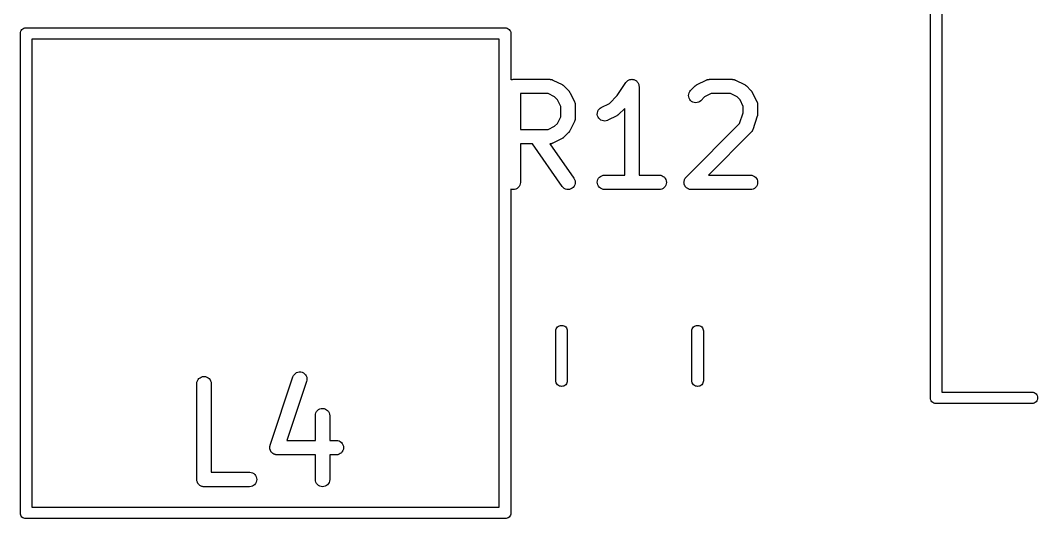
# Model space of a CAD drawing. Extents: x 85.9 to 159.2, y -122.9 to -78.6.
# Drawn here: x 101.44 to 112.06, y -116.16 to -110.96 of the extents above; entities that cross this region are included whole.
import ezdxf

# ---------------------------------------------------------------- set-up
doc = ezdxf.new("R2010")
doc.units = 0
doc.header["$MEASUREMENT"] = 0
doc.layers.add('BLACK', color=7, linetype='CONTINUOUS')

msp = doc.modelspace()

# ---------------------------------------------------------------- linework, layer by layer
at = {"layer": 'BLACK', "linetype": 'CONTINUOUS'}
for p, q in [((110.94, -114.897), (110.94, -106.903)), ((111.06, -106.96), (111.06, -114.84)), ((101.441, -111.088), (101.444, -111.077)), ((101.444, -111.077), (101.45, -111.067)), ((101.45, -111.067), (101.457, -111.057)), ((101.457, -111.057), (101.467, -111.05)), ((101.467, -111.05), (101.477, -111.044)), ((101.477, -111.044), (101.488, -111.041)), ((101.488, -111.041), (101.497, -111.04)), ((101.497, -111.04), (101.497, -111.04)), ((101.497, -111.04), (101.5, -111.04)), ((101.5, -111.04), (101.503, -111.04)), ((101.503, -111.04), (106.497, -111.04)), ((106.497, -111.04), (106.5, -111.04)), ((106.5, -111.04), (106.503, -111.04)), ((106.503, -111.04), (106.503, -111.04)), ((106.503, -111.04), (106.512, -111.041)), ((106.512, -111.041), (106.523, -111.044)), ((106.523, -111.044), (106.533, -111.05)), ((106.533, -111.05), (106.543, -111.057)), ((106.543, -111.057), (106.55, -111.067)), ((106.55, -111.067), (106.556, -111.077)), ((106.556, -111.077), (106.559, -111.088)), ((101.44, -111.1), (101.441, -111.088)), ((101.44, -111.103), (101.44, -111.1)), ((101.44, -116.097), (101.44, -111.103)), ((101.56, -111.16), (101.56, -116.04)), ((106.44, -111.16), (101.56, -111.16)), ((106.44, -116.04), (106.44, -111.16)), ((106.559, -111.088), (106.56, -111.1)), ((106.56, -111.1), (106.56, -111.103)), ((106.56, -111.103), (106.56, -111.582)), ((106.56, -111.582), (106.564, -111.581)), ((106.564, -111.581), (106.571, -111.579)), ((106.571, -111.579), (106.571, -111.579)), ((106.571, -111.579), (106.572, -111.579)), ((106.572, -111.579), (106.579, -111.578)), ((106.579, -111.578), (106.586, -111.577)), ((106.586, -111.577), (106.967, -111.577)), ((106.967, -111.577), (106.968, -111.577)), ((106.968, -111.577), (106.97, -111.578)), ((106.97, -111.578), (106.972, -111.578)), ((106.972, -111.578), (106.977, -111.578)), ((106.977, -111.578), (106.982, -111.579)), ((106.982, -111.579), (106.984, -111.58)), ((106.984, -111.58), (106.987, -111.58)), ((106.987, -111.58), (106.991, -111.582)), ((106.991, -111.582), (106.996, -111.583)), ((106.996, -111.583), (106.998, -111.585)), ((106.998, -111.585), (107, -111.585)), ((107, -111.585), (107.095, -111.633)), ((107.67, -111.747), (107.761, -111.611)), ((107.761, -111.611), (107.762, -111.61)), ((107.762, -111.61), (107.767, -111.604)), ((107.762, -111.61), (107.762, -111.61)), ((107.762, -111.61), (107.762, -111.61)), ((107.762, -111.61), (107.762, -111.61)), ((107.767, -111.604), (107.771, -111.599)), ((107.771, -111.599), (107.777, -111.594)), ((107.771, -111.599), (107.771, -111.599)), ((107.771, -111.599), (107.771, -111.599)), ((107.777, -111.594), (107.783, -111.59)), ((107.783, -111.59), (107.79, -111.586)), ((107.783, -111.59), (107.783, -111.59)), ((107.783, -111.59), (107.783, -111.59)), ((107.79, -111.586), (107.796, -111.583)), ((107.796, -111.583), (107.803, -111.581)), ((107.796, -111.583), (107.796, -111.583)), ((107.796, -111.583), (107.796, -111.583)), ((107.803, -111.581), (107.81, -111.579)), ((107.81, -111.579), (107.817, -111.578)), ((107.81, -111.579), (107.81, -111.579)), ((107.81, -111.579), (107.81, -111.579)), ((107.817, -111.578), (107.824, -111.577)), ((107.824, -111.577), (107.824, -111.577)), ((107.824, -111.577), (107.832, -111.578)), ((107.824, -111.577), (107.824, -111.577)), ((107.832, -111.578), (107.839, -111.579)), ((107.839, -111.579), (107.839, -111.579)), ((107.839, -111.579), (107.839, -111.579)), ((107.839, -111.579), (107.846, -111.581)), ((107.846, -111.581), (107.853, -111.583)), ((107.853, -111.583), (107.853, -111.583)), ((107.853, -111.583), (107.853, -111.583)), ((107.853, -111.583), (107.86, -111.587)), ((107.86, -111.587), (107.866, -111.59)), ((107.866, -111.59), (107.866, -111.59)), ((107.866, -111.59), (107.866, -111.59)), ((107.866, -111.59), (107.871, -111.595)), ((107.871, -111.595), (107.877, -111.6)), ((107.877, -111.6), (107.877, -111.6)), ((107.877, -111.6), (107.877, -111.6)), ((107.877, -111.6), (107.882, -111.606)), ((107.882, -111.606), (107.886, -111.611)), ((107.886, -111.611), (107.886, -111.611)), ((107.886, -111.611), (107.886, -111.611)), ((107.886, -111.611), (107.89, -111.618)), ((108.505, -111.633), (108.6, -111.585)), ((108.6, -111.585), (108.601, -111.585)), ((108.601, -111.585), (108.603, -111.584)), ((108.603, -111.584), (108.605, -111.583)), ((108.605, -111.583), (108.61, -111.582)), ((108.61, -111.582), (108.614, -111.58)), ((108.614, -111.58), (108.617, -111.579)), ((108.617, -111.579), (108.619, -111.579)), ((108.619, -111.579), (108.624, -111.578)), ((108.624, -111.578), (108.629, -111.578)), ((108.629, -111.578), (108.631, -111.578)), ((108.631, -111.578), (108.633, -111.577)), ((108.633, -111.577), (108.871, -111.577)), ((108.871, -111.577), (108.872, -111.577)), ((108.872, -111.577), (108.875, -111.578)), ((108.875, -111.578), (108.877, -111.578)), ((108.877, -111.578), (108.882, -111.578)), ((108.882, -111.578), (108.887, -111.579)), ((108.887, -111.579), (108.889, -111.58)), ((108.889, -111.58), (108.891, -111.58)), ((108.891, -111.58), (108.896, -111.582)), ((108.896, -111.582), (108.901, -111.583)), ((108.901, -111.583), (108.903, -111.585)), ((108.903, -111.585), (108.905, -111.585)), ((108.905, -111.585), (109, -111.633)), ((107.095, -111.633), (107.096, -111.633)), ((107.096, -111.633), (107.1, -111.636)), ((107.1, -111.636), (107.104, -111.638)), ((107.104, -111.638), (107.106, -111.64)), ((107.106, -111.64), (107.109, -111.641)), ((107.109, -111.641), (107.112, -111.644)), ((107.112, -111.644), (107.115, -111.647)), ((107.115, -111.647), (107.163, -111.695)), ((107.163, -111.695), (107.163, -111.695)), ((107.163, -111.695), (107.166, -111.699)), ((107.166, -111.699), (107.169, -111.702)), ((107.169, -111.702), (107.17, -111.704)), ((107.17, -111.704), (107.172, -111.707)), ((107.172, -111.707), (107.174, -111.711)), ((107.174, -111.711), (107.177, -111.714)), ((107.177, -111.714), (107.224, -111.809)), ((107.89, -111.618), (107.893, -111.624)), ((107.893, -111.624), (107.893, -111.624)), ((107.893, -111.624), (107.893, -111.624)), ((107.893, -111.624), (107.895, -111.631)), ((107.895, -111.631), (107.897, -111.638)), ((107.897, -111.638), (107.897, -111.638)), ((107.897, -111.638), (107.897, -111.638)), ((107.897, -111.638), (107.898, -111.645)), ((107.898, -111.645), (107.899, -111.652)), ((107.899, -111.652), (107.899, -112.577)), ((108.417, -111.733), (108.421, -111.719)), ((108.421, -111.719), (108.428, -111.706)), ((108.428, -111.706), (108.437, -111.695)), ((108.437, -111.695), (108.485, -111.647)), ((108.485, -111.647), (108.486, -111.646)), ((108.486, -111.646), (108.489, -111.644)), ((108.489, -111.644), (108.492, -111.641)), ((108.492, -111.641), (108.495, -111.639)), ((108.495, -111.639), (108.497, -111.637)), ((108.497, -111.637), (108.501, -111.635)), ((108.501, -111.635), (108.505, -111.633)), ((109, -111.633), (109.001, -111.633)), ((109.001, -111.633), (109.005, -111.636)), ((109.005, -111.636), (109.008, -111.638)), ((109.008, -111.638), (109.011, -111.64)), ((109.011, -111.64), (109.013, -111.641)), ((109.013, -111.641), (109.016, -111.644)), ((109.016, -111.644), (109.02, -111.647)), ((109.02, -111.647), (109.067, -111.695)), ((109.067, -111.695), (109.068, -111.695)), ((109.068, -111.695), (109.071, -111.699)), ((109.071, -111.699), (109.074, -111.702)), ((109.074, -111.702), (109.075, -111.704)), ((109.075, -111.704), (109.077, -111.707)), ((109.077, -111.707), (109.079, -111.711)), ((109.079, -111.711), (109.081, -111.714)), ((109.081, -111.714), (109.129, -111.809)), ((106.661, -111.727), (106.661, -112.101)), ((106.949, -111.727), (106.661, -111.727)), ((107.017, -111.762), (106.949, -111.727)), ((107.048, -111.792), (107.017, -111.762)), ((107.082, -111.861), (107.048, -111.792)), ((107.224, -111.809), (107.225, -111.81)), ((107.225, -111.81), (107.225, -111.812)), ((107.225, -111.812), (107.226, -111.814)), ((107.226, -111.814), (107.228, -111.819)), ((107.228, -111.819), (107.23, -111.824)), ((107.23, -111.824), (107.23, -111.826)), ((107.23, -111.826), (107.231, -111.828)), ((107.231, -111.828), (107.231, -111.833)), ((107.589, -111.829), (107.67, -111.747)), ((108.415, -111.747), (108.417, -111.733)), ((108.417, -111.762), (108.415, -111.747)), ((108.421, -111.776), (108.417, -111.762)), ((108.428, -111.789), (108.421, -111.776)), ((108.437, -111.8), (108.428, -111.789)), ((108.448, -111.81), (108.437, -111.8)), ((108.461, -111.817), (108.448, -111.81)), ((108.475, -111.821), (108.461, -111.817)), ((108.49, -111.823), (108.475, -111.821)), ((108.504, -111.821), (108.49, -111.823)), ((108.518, -111.817), (108.504, -111.821)), ((108.531, -111.811), (108.518, -111.817)), ((108.543, -111.801), (108.531, -111.811)), ((108.544, -111.801), (108.543, -111.801)), ((108.583, -111.762), (108.544, -111.801)), ((108.651, -111.727), (108.583, -111.762)), ((108.854, -111.727), (108.651, -111.727)), ((108.922, -111.762), (108.854, -111.727)), ((108.953, -111.792), (108.922, -111.762)), ((108.987, -111.861), (108.953, -111.792)), ((109.129, -111.809), (109.129, -111.81)), ((109.129, -111.81), (109.13, -111.812)), ((109.13, -111.812), (109.131, -111.814)), ((109.131, -111.814), (109.133, -111.819)), ((109.133, -111.819), (109.134, -111.824)), ((109.134, -111.824), (109.135, -111.826)), ((109.135, -111.826), (109.135, -111.828)), ((109.135, -111.828), (109.136, -111.833)), ((107.082, -111.968), (107.082, -111.861)), ((107.231, -111.833), (107.232, -111.838)), ((107.232, -111.838), (107.232, -111.841)), ((107.232, -111.841), (107.232, -111.843)), ((107.232, -111.843), (107.232, -111.986)), ((107.463, -111.943), (107.464, -111.928)), ((107.464, -111.928), (107.467, -111.914)), ((107.467, -111.914), (107.473, -111.901)), ((107.473, -111.901), (107.482, -111.889)), ((107.482, -111.889), (107.492, -111.879)), ((107.492, -111.879), (107.505, -111.871)), ((107.505, -111.871), (107.589, -111.829)), ((107.749, -111.881), (107.686, -111.944)), ((107.749, -112.577), (107.749, -111.881)), ((108.949, -112.04), (108.987, -111.926)), ((108.987, -111.926), (108.987, -111.861)), ((109.136, -111.833), (109.137, -111.838)), ((109.137, -111.838), (109.137, -111.841)), ((109.137, -111.841), (109.137, -111.843)), ((109.137, -111.843), (109.137, -111.938)), ((107.017, -112.067), (107.048, -112.037)), ((107.048, -112.037), (107.082, -111.968)), ((107.224, -112.019), (107.177, -112.114)), ((107.225, -112.017), (107.224, -112.019)), ((107.226, -112.015), (107.225, -112.017)), ((107.228, -112.01), (107.226, -112.015)), ((107.229, -112.006), (107.228, -112.01)), ((107.23, -112.003), (107.229, -112.006)), ((107.231, -112.001), (107.23, -112.003)), ((107.232, -111.991), (107.231, -111.996)), ((107.231, -111.996), (107.231, -112.001)), ((107.232, -111.986), (107.232, -111.987)), ((107.232, -111.987), (107.232, -111.989)), ((107.232, -111.989), (107.232, -111.991)), ((107.466, -111.957), (107.463, -111.943)), ((107.471, -111.971), (107.466, -111.957)), ((107.478, -111.984), (107.471, -111.971)), ((107.488, -111.994), (107.478, -111.984)), ((107.5, -112.003), (107.488, -111.994)), ((107.514, -112.009), (107.5, -112.003)), ((107.528, -112.012), (107.514, -112.009)), ((107.542, -112.013), (107.528, -112.012)), ((107.557, -112.011), (107.542, -112.013)), ((107.571, -112.006), (107.557, -112.011)), ((107.572, -112.005), (107.571, -112.006)), ((107.667, -111.958), (107.572, -112.005)), ((107.67, -111.955), (107.667, -111.958)), ((107.674, -111.953), (107.67, -111.955)), ((107.677, -111.951), (107.674, -111.953)), ((107.679, -111.95), (107.677, -111.951)), ((107.682, -111.947), (107.679, -111.95)), ((107.686, -111.944), (107.682, -111.947)), ((107.686, -111.944), (107.686, -111.944)), ((108.39, -112.599), (108.949, -112.04)), ((109.133, -111.962), (109.085, -112.105)), ((109.134, -111.958), (109.133, -111.962)), ((109.135, -111.954), (109.134, -111.958)), ((109.136, -111.951), (109.135, -111.954)), ((109.137, -111.939), (109.136, -111.943)), ((109.136, -111.943), (109.136, -111.948)), ((109.136, -111.948), (109.136, -111.951)), ((109.137, -111.938), (109.137, -111.939)), ((106.661, -112.101), (106.949, -112.101)), ((106.949, -112.101), (107.017, -112.067)), ((107.163, -112.134), (107.115, -112.182)), ((107.165, -112.131), (107.163, -112.134)), ((107.168, -112.128), (107.165, -112.131)), ((107.17, -112.125), (107.168, -112.128)), ((107.172, -112.123), (107.17, -112.125)), ((107.174, -112.119), (107.172, -112.123)), ((107.176, -112.115), (107.174, -112.119)), ((107.177, -112.114), (107.176, -112.115)), ((109.067, -112.134), (108.624, -112.577)), ((109.069, -112.132), (109.067, -112.134)), ((109.07, -112.131), (109.069, -112.132)), ((109.073, -112.127), (109.07, -112.131)), ((109.077, -112.123), (109.073, -112.127)), ((109.078, -112.121), (109.077, -112.123)), ((109.079, -112.119), (109.078, -112.121)), ((109.081, -112.114), (109.079, -112.119)), ((109.084, -112.11), (109.081, -112.114)), ((109.085, -112.106), (109.084, -112.108)), ((109.084, -112.108), (109.084, -112.11)), ((109.085, -112.105), (109.085, -112.106)), ((106.785, -112.251), (106.661, -112.251)), ((106.661, -112.251), (106.661, -112.652)), ((107.096, -112.695), (106.785, -112.251)), ((106.969, -112.251), (106.968, -112.251)), ((106.968, -112.251), (107.219, -112.609)), ((106.971, -112.251), (106.969, -112.251)), ((106.976, -112.25), (106.971, -112.251)), ((106.981, -112.25), (106.976, -112.25)), ((106.983, -112.249), (106.981, -112.25)), ((106.986, -112.249), (106.983, -112.249)), ((106.99, -112.247), (106.986, -112.249)), ((106.995, -112.246), (106.99, -112.247)), ((106.997, -112.244), (106.995, -112.246)), ((106.999, -112.244), (106.997, -112.244)), ((107, -112.243), (106.999, -112.244)), ((107.095, -112.196), (107, -112.243)), ((107.099, -112.193), (107.095, -112.196)), ((107.103, -112.191), (107.099, -112.193)), ((107.105, -112.19), (107.103, -112.191)), ((107.108, -112.188), (107.105, -112.19)), ((107.111, -112.185), (107.108, -112.188)), ((107.114, -112.182), (107.111, -112.185)), ((107.115, -112.182), (107.114, -112.182)), ((106.659, -112.668), (106.655, -112.682)), ((106.661, -112.653), (106.659, -112.668)), ((106.661, -112.652), (106.661, -112.653)), ((107.219, -112.609), (107.219, -112.61)), ((107.219, -112.61), (107.226, -112.623)), ((107.226, -112.623), (107.231, -112.637)), ((107.231, -112.666), (107.227, -112.68)), ((107.231, -112.637), (107.232, -112.652)), ((107.232, -112.652), (107.231, -112.666)), ((107.463, -112.652), (107.465, -112.637)), ((107.464, -112.666), (107.463, -112.652)), ((107.469, -112.68), (107.464, -112.666)), ((107.465, -112.637), (107.469, -112.623)), ((107.469, -112.623), (107.476, -112.61)), ((107.476, -112.61), (107.485, -112.599)), ((107.485, -112.599), (107.497, -112.59)), ((107.497, -112.59), (107.51, -112.583)), ((107.51, -112.583), (107.524, -112.579)), ((107.524, -112.579), (107.538, -112.577)), ((107.538, -112.577), (107.749, -112.577)), ((107.899, -112.577), (108.11, -112.577)), ((108.11, -112.577), (108.111, -112.577)), ((108.111, -112.577), (108.125, -112.579)), ((108.125, -112.579), (108.139, -112.583)), ((108.139, -112.583), (108.152, -112.59)), ((108.152, -112.59), (108.163, -112.6)), ((108.163, -112.6), (108.172, -112.611)), ((108.172, -112.611), (108.179, -112.624)), ((108.179, -112.624), (108.183, -112.638)), ((108.183, -112.667), (108.179, -112.681)), ((108.183, -112.638), (108.185, -112.653)), ((108.185, -112.653), (108.183, -112.667)), ((108.368, -112.652), (108.369, -112.645)), ((108.369, -112.659), (108.368, -112.652)), ((108.368, -112.652), (108.368, -112.652)), ((108.368, -112.652), (108.368, -112.652)), ((108.369, -112.637), (108.372, -112.63)), ((108.369, -112.638), (108.369, -112.637)), ((108.369, -112.637), (108.369, -112.637)), ((108.369, -112.645), (108.369, -112.638)), ((108.369, -112.666), (108.369, -112.659)), ((108.369, -112.667), (108.369, -112.666)), ((108.371, -112.674), (108.369, -112.667)), ((108.369, -112.667), (108.369, -112.667)), ((108.373, -112.68), (108.371, -112.674)), ((108.372, -112.63), (108.374, -112.624)), ((108.374, -112.623), (108.377, -112.617)), ((108.374, -112.624), (108.374, -112.623)), ((108.374, -112.623), (108.374, -112.623)), ((108.377, -112.617), (108.381, -112.611)), ((108.381, -112.61), (108.385, -112.605)), ((108.381, -112.611), (108.381, -112.61)), ((108.381, -112.611), (108.381, -112.611)), ((108.385, -112.605), (108.39, -112.599)), ((108.624, -112.577), (109.062, -112.577)), ((109.062, -112.577), (109.063, -112.577)), ((109.063, -112.577), (109.077, -112.579)), ((109.077, -112.579), (109.091, -112.583)), ((109.091, -112.583), (109.104, -112.59)), ((109.104, -112.59), (109.115, -112.6)), ((109.115, -112.6), (109.125, -112.611)), ((109.125, -112.611), (109.131, -112.624)), ((109.131, -112.624), (109.136, -112.638)), ((109.135, -112.667), (109.131, -112.681)), ((109.137, -112.653), (109.135, -112.667)), ((109.136, -112.638), (109.137, -112.653)), ((106.571, -112.726), (106.56, -112.723)), ((106.56, -112.723), (106.56, -116.097)), ((106.585, -112.727), (106.571, -112.726)), ((106.6, -112.726), (106.585, -112.727)), ((106.614, -112.722), (106.6, -112.726)), ((106.627, -112.715), (106.614, -112.722)), ((106.638, -112.706), (106.627, -112.715)), ((106.648, -112.695), (106.638, -112.706)), ((106.655, -112.682), (106.648, -112.695)), ((107.105, -112.707), (107.096, -112.695)), ((107.117, -112.716), (107.105, -112.707)), ((107.13, -112.722), (107.117, -112.716)), ((107.144, -112.726), (107.13, -112.722)), ((107.158, -112.727), (107.144, -112.726)), ((107.173, -112.726), (107.158, -112.727)), ((107.187, -112.721), (107.173, -112.726)), ((107.2, -112.714), (107.187, -112.721)), ((107.211, -112.705), (107.2, -112.714)), ((107.22, -112.693), (107.211, -112.705)), ((107.227, -112.68), (107.22, -112.693)), ((107.475, -112.693), (107.469, -112.68)), ((107.485, -112.705), (107.475, -112.693)), ((107.496, -112.714), (107.485, -112.705)), ((107.509, -112.721), (107.496, -112.714)), ((107.523, -112.726), (107.509, -112.721)), ((107.537, -112.727), (107.523, -112.726)), ((107.538, -112.727), (107.537, -112.727)), ((108.11, -112.727), (107.538, -112.727)), ((108.124, -112.726), (108.11, -112.727)), ((108.138, -112.722), (108.124, -112.726)), ((108.151, -112.715), (108.138, -112.722)), ((108.162, -112.706), (108.151, -112.715)), ((108.172, -112.694), (108.162, -112.706)), ((108.179, -112.681), (108.172, -112.694)), ((108.373, -112.681), (108.373, -112.68)), ((108.377, -112.687), (108.373, -112.681)), ((108.373, -112.681), (108.373, -112.681)), ((108.38, -112.693), (108.377, -112.687)), ((108.38, -112.694), (108.38, -112.693)), ((108.385, -112.699), (108.38, -112.694)), ((108.38, -112.694), (108.38, -112.694)), ((108.389, -112.705), (108.385, -112.699)), ((108.395, -112.71), (108.389, -112.705)), ((108.389, -112.705), (108.389, -112.705)), ((108.389, -112.705), (108.389, -112.705)), ((108.4, -112.714), (108.395, -112.71)), ((108.401, -112.714), (108.4, -112.714)), ((108.407, -112.718), (108.401, -112.714)), ((108.401, -112.714), (108.401, -112.714)), ((108.413, -112.721), (108.407, -112.718)), ((108.414, -112.721), (108.413, -112.721)), ((108.413, -112.721), (108.413, -112.721)), ((108.42, -112.724), (108.414, -112.721)), ((108.427, -112.726), (108.42, -112.724)), ((108.428, -112.726), (108.427, -112.726)), ((108.427, -112.726), (108.427, -112.726)), ((108.435, -112.727), (108.428, -112.726)), ((108.442, -112.727), (108.435, -112.727)), ((108.443, -112.727), (108.442, -112.727)), ((108.442, -112.727), (108.442, -112.727)), ((108.442, -112.727), (108.442, -112.727)), ((108.442, -112.727), (108.442, -112.727)), ((109.062, -112.727), (108.443, -112.727)), ((109.076, -112.726), (109.062, -112.727)), ((109.09, -112.722), (109.076, -112.726)), ((109.103, -112.715), (109.09, -112.722)), ((109.115, -112.706), (109.103, -112.715)), ((109.124, -112.694), (109.115, -112.706)), ((109.131, -112.681), (109.124, -112.694)), ((107.04, -114.17), (107.047, -114.161)), ((107.047, -114.161), (107.057, -114.154)), ((107.057, -114.154), (107.067, -114.148)), ((107.067, -114.148), (107.078, -114.145)), ((107.078, -114.145), (107.09, -114.144)), ((107.09, -114.144), (107.102, -114.145)), ((107.102, -114.145), (107.113, -114.148)), ((107.113, -114.148), (107.123, -114.154)), ((107.123, -114.154), (107.133, -114.161)), ((107.133, -114.161), (107.14, -114.17)), ((108.46, -114.17), (108.467, -114.161)), ((108.467, -114.161), (108.477, -114.154)), ((108.477, -114.154), (108.487, -114.148)), ((108.487, -114.148), (108.498, -114.145)), ((108.498, -114.145), (108.51, -114.144)), ((108.51, -114.144), (108.522, -114.145)), ((108.522, -114.145), (108.533, -114.148)), ((108.533, -114.148), (108.543, -114.154)), ((108.543, -114.154), (108.553, -114.161)), ((108.553, -114.161), (108.56, -114.17)), ((107.03, -114.201), (107.031, -114.192)), ((107.03, -114.724), (107.03, -114.201)), ((107.031, -114.192), (107.034, -114.181)), ((107.034, -114.181), (107.04, -114.17)), ((107.14, -114.17), (107.146, -114.181)), ((107.146, -114.181), (107.149, -114.192)), ((107.149, -114.192), (107.15, -114.201)), ((107.15, -114.201), (107.15, -114.724)), ((108.45, -114.201), (108.451, -114.192)), ((108.45, -114.724), (108.45, -114.201)), ((108.451, -114.192), (108.454, -114.181)), ((108.454, -114.181), (108.46, -114.17)), ((108.56, -114.17), (108.566, -114.181)), ((108.566, -114.181), (108.569, -114.192)), ((108.569, -114.192), (108.57, -114.201)), ((108.57, -114.201), (108.57, -114.724)), ((103.305, -114.699), (103.316, -114.69)), ((103.316, -114.69), (103.329, -114.683)), ((103.329, -114.683), (103.343, -114.679)), ((103.343, -114.679), (103.358, -114.677)), ((103.358, -114.677), (103.372, -114.679)), ((103.372, -114.679), (103.386, -114.683)), ((103.386, -114.683), (103.399, -114.69)), ((103.399, -114.69), (103.41, -114.7)), ((104.048, -115.395), (104.286, -114.681)), ((104.286, -114.68), (104.292, -114.667)), ((104.286, -114.681), (104.286, -114.68)), ((104.292, -114.667), (104.301, -114.655)), ((104.301, -114.655), (104.312, -114.645)), ((104.312, -114.645), (104.324, -114.637)), ((104.324, -114.637), (104.338, -114.632)), ((104.338, -114.632), (104.352, -114.63)), ((104.352, -114.63), (104.367, -114.63)), ((104.367, -114.63), (104.381, -114.634)), ((104.381, -114.634), (104.395, -114.64)), ((104.395, -114.64), (104.407, -114.648)), ((104.407, -114.648), (104.417, -114.659)), ((104.417, -114.659), (104.424, -114.671)), ((104.424, -114.671), (104.43, -114.685)), ((104.43, -114.685), (104.432, -114.7)), ((103.282, -114.751), (103.284, -114.737)), ((103.282, -114.752), (103.282, -114.751)), ((103.282, -115.752), (103.282, -114.752)), ((103.284, -114.737), (103.288, -114.723)), ((103.288, -114.723), (103.295, -114.71)), ((103.295, -114.71), (103.305, -114.699)), ((103.41, -114.7), (103.42, -114.711)), ((103.42, -114.711), (103.426, -114.724)), ((103.426, -114.724), (103.431, -114.738)), ((103.431, -114.738), (103.432, -114.752)), ((103.432, -114.752), (103.432, -115.677)), ((104.428, -114.728), (104.223, -115.344)), ((104.432, -114.714), (104.428, -114.728)), ((104.432, -114.7), (104.432, -114.714)), ((107.031, -114.733), (107.03, -114.724)), ((107.034, -114.744), (107.031, -114.733)), ((107.04, -114.755), (107.034, -114.744)), ((107.047, -114.764), (107.04, -114.755)), ((107.057, -114.771), (107.047, -114.764)), ((107.067, -114.777), (107.057, -114.771)), ((107.078, -114.78), (107.067, -114.777)), ((107.09, -114.781), (107.078, -114.78)), ((107.102, -114.78), (107.09, -114.781)), ((107.113, -114.777), (107.102, -114.78)), ((107.123, -114.771), (107.113, -114.777)), ((107.133, -114.764), (107.123, -114.771)), ((107.14, -114.755), (107.133, -114.764)), ((107.146, -114.744), (107.14, -114.755)), ((107.149, -114.733), (107.146, -114.744)), ((107.15, -114.724), (107.149, -114.733)), ((108.451, -114.733), (108.45, -114.724)), ((108.454, -114.744), (108.451, -114.733)), ((108.46, -114.755), (108.454, -114.744)), ((108.467, -114.764), (108.46, -114.755)), ((108.477, -114.771), (108.467, -114.764)), ((108.487, -114.777), (108.477, -114.771)), ((108.498, -114.78), (108.487, -114.777)), ((108.51, -114.781), (108.498, -114.78)), ((108.522, -114.78), (108.51, -114.781)), ((108.533, -114.777), (108.522, -114.78)), ((108.543, -114.771), (108.533, -114.777)), ((108.553, -114.764), (108.543, -114.771)), ((108.56, -114.755), (108.553, -114.764)), ((108.566, -114.744), (108.56, -114.755)), ((108.569, -114.733), (108.566, -114.744)), ((108.57, -114.724), (108.569, -114.733)), ((110.94, -114.9), (110.94, -114.897)), ((110.941, -114.912), (110.94, -114.9)), ((111.06, -114.84), (112.003, -114.84)), ((112.003, -114.84), (112.012, -114.841)), ((112.012, -114.841), (112.023, -114.844)), ((112.023, -114.844), (112.033, -114.85)), ((112.033, -114.85), (112.043, -114.857)), ((112.043, -114.857), (112.05, -114.867)), ((112.05, -114.867), (112.056, -114.877)), ((112.056, -114.877), (112.059, -114.888)), ((112.059, -114.888), (112.06, -114.9)), ((112.06, -114.9), (112.059, -114.912)), ((104.567, -115.016), (104.581, -115.012)), ((104.581, -115.012), (104.596, -115.011)), ((104.596, -115.011), (104.61, -115.012)), ((104.61, -115.012), (104.624, -115.017)), ((110.944, -114.923), (110.941, -114.912)), ((110.95, -114.933), (110.944, -114.923)), ((110.957, -114.943), (110.95, -114.933)), ((110.967, -114.95), (110.957, -114.943)), ((110.977, -114.956), (110.967, -114.95)), ((110.988, -114.959), (110.977, -114.956)), ((110.997, -114.96), (110.988, -114.959)), ((111, -114.96), (110.997, -114.96)), ((110.997, -114.96), (110.997, -114.96)), ((111.003, -114.96), (111, -114.96)), ((112.003, -114.96), (111.003, -114.96)), ((112.012, -114.959), (112.003, -114.96)), ((112.023, -114.956), (112.012, -114.959)), ((112.033, -114.95), (112.023, -114.956)), ((112.043, -114.943), (112.033, -114.95)), ((112.05, -114.933), (112.043, -114.943)), ((112.056, -114.923), (112.05, -114.933)), ((112.059, -114.912), (112.056, -114.923)), ((104.52, -115.085), (104.522, -115.07)), ((104.52, -115.086), (104.52, -115.085)), ((104.52, -115.344), (104.52, -115.086)), ((104.522, -115.07), (104.526, -115.056)), ((104.526, -115.056), (104.533, -115.043)), ((104.533, -115.043), (104.543, -115.032)), ((104.543, -115.032), (104.554, -115.023)), ((104.554, -115.023), (104.567, -115.016)), ((104.624, -115.017), (104.637, -115.024)), ((104.637, -115.024), (104.648, -115.033)), ((104.648, -115.033), (104.658, -115.044)), ((104.658, -115.044), (104.665, -115.057)), ((104.665, -115.057), (104.669, -115.071)), ((104.669, -115.071), (104.67, -115.086)), ((104.67, -115.086), (104.67, -115.344)), ((104.044, -115.419), (104.045, -115.414)), ((104.044, -115.421), (104.044, -115.419)), ((104.044, -115.424), (104.044, -115.421)), ((104.045, -115.429), (104.044, -115.424)), ((104.045, -115.407), (104.046, -115.404)), ((104.045, -115.41), (104.045, -115.407)), ((104.045, -115.414), (104.045, -115.41)), ((104.045, -115.433), (104.045, -115.429)), ((104.046, -115.436), (104.045, -115.433)), ((104.046, -115.404), (104.047, -115.4)), ((104.047, -115.439), (104.046, -115.436)), ((104.047, -115.4), (104.048, -115.395)), ((104.048, -115.443), (104.047, -115.439)), ((104.223, -115.344), (104.52, -115.344)), ((104.67, -115.344), (104.738, -115.344)), ((104.738, -115.344), (104.739, -115.344)), ((104.739, -115.344), (104.754, -115.346)), ((104.754, -115.346), (104.768, -115.35)), ((104.768, -115.35), (104.78, -115.357)), ((104.78, -115.357), (104.792, -115.367)), ((104.792, -115.367), (104.801, -115.378)), ((104.801, -115.378), (104.808, -115.391)), ((104.812, -115.434), (104.807, -115.448)), ((104.808, -115.391), (104.812, -115.405)), ((104.812, -115.405), (104.813, -115.42)), ((104.813, -115.42), (104.812, -115.434)), ((104.05, -115.447), (104.048, -115.443)), ((104.051, -115.45), (104.05, -115.447)), ((104.052, -115.452), (104.051, -115.45)), ((104.054, -115.456), (104.052, -115.452)), ((104.056, -115.46), (104.054, -115.456)), ((104.058, -115.462), (104.056, -115.46)), ((104.06, -115.465), (104.058, -115.462)), ((104.063, -115.468), (104.06, -115.465)), ((104.065, -115.472), (104.063, -115.468)), ((104.068, -115.473), (104.065, -115.472)), ((104.07, -115.475), (104.068, -115.473)), ((104.073, -115.478), (104.07, -115.475)), ((104.077, -115.481), (104.073, -115.478)), ((104.079, -115.482), (104.077, -115.481)), ((104.082, -115.484), (104.079, -115.482)), ((104.086, -115.486), (104.082, -115.484)), ((104.09, -115.488), (104.086, -115.486)), ((104.092, -115.489), (104.09, -115.488)), ((104.095, -115.49), (104.092, -115.489)), ((104.099, -115.491), (104.095, -115.49)), ((104.103, -115.492), (104.099, -115.491)), ((104.106, -115.493), (104.103, -115.492)), ((104.109, -115.493), (104.106, -115.493)), ((104.114, -115.494), (104.109, -115.493)), ((104.118, -115.494), (104.114, -115.494)), ((104.119, -115.494), (104.118, -115.494)), ((104.52, -115.494), (104.119, -115.494)), ((104.52, -115.752), (104.52, -115.494)), ((104.738, -115.494), (104.67, -115.494)), ((104.67, -115.494), (104.67, -115.752)), ((104.753, -115.493), (104.738, -115.494)), ((104.767, -115.488), (104.753, -115.493)), ((104.78, -115.482), (104.767, -115.488)), ((104.791, -115.472), (104.78, -115.482)), ((104.8, -115.461), (104.791, -115.472)), ((104.807, -115.448), (104.8, -115.461)), ((103.283, -115.759), (103.282, -115.752)), ((103.432, -115.677), (103.833, -115.677)), ((103.833, -115.677), (103.834, -115.677)), ((103.834, -115.677), (103.849, -115.679)), ((103.849, -115.679), (103.863, -115.683)), ((103.863, -115.683), (103.876, -115.69)), ((103.876, -115.69), (103.887, -115.7)), ((103.887, -115.7), (103.896, -115.711)), ((103.896, -115.711), (103.903, -115.724)), ((103.903, -115.724), (103.907, -115.738)), ((103.907, -115.738), (103.908, -115.753)), ((103.908, -115.753), (103.907, -115.767)), ((104.522, -115.767), (104.52, -115.752)), ((104.67, -115.753), (104.669, -115.768)), ((104.67, -115.752), (104.67, -115.753)), ((103.283, -115.766), (103.283, -115.759)), ((103.284, -115.767), (103.283, -115.766)), ((103.286, -115.774), (103.284, -115.767)), ((103.284, -115.767), (103.284, -115.767)), ((103.288, -115.78), (103.286, -115.774)), ((103.288, -115.781), (103.288, -115.78)), ((103.291, -115.787), (103.288, -115.781)), ((103.288, -115.781), (103.288, -115.781)), ((103.294, -115.793), (103.291, -115.787)), ((103.295, -115.794), (103.294, -115.793)), ((103.299, -115.799), (103.295, -115.794)), ((103.295, -115.794), (103.295, -115.794)), ((103.304, -115.805), (103.299, -115.799)), ((103.309, -115.81), (103.304, -115.805)), ((103.304, -115.805), (103.304, -115.805)), ((103.304, -115.805), (103.304, -115.805)), ((103.315, -115.814), (103.309, -115.81)), ((103.315, -115.815), (103.315, -115.814)), ((103.315, -115.814), (103.315, -115.814)), ((103.321, -115.818), (103.315, -115.815)), ((103.328, -115.821), (103.321, -115.818)), ((103.328, -115.822), (103.328, -115.821)), ((103.328, -115.821), (103.328, -115.821)), ((103.335, -115.824), (103.328, -115.822)), ((103.342, -115.826), (103.335, -115.824)), ((103.349, -115.827), (103.342, -115.826)), ((103.342, -115.826), (103.342, -115.826)), ((103.342, -115.826), (103.342, -115.826)), ((103.356, -115.827), (103.349, -115.827)), ((103.357, -115.827), (103.356, -115.827)), ((103.833, -115.827), (103.357, -115.827)), ((103.357, -115.827), (103.357, -115.827)), ((103.357, -115.827), (103.357, -115.827)), ((103.357, -115.827), (103.357, -115.827)), ((103.848, -115.826), (103.833, -115.827)), ((103.862, -115.822), (103.848, -115.826)), ((103.875, -115.815), (103.862, -115.822)), ((103.886, -115.806), (103.875, -115.815)), ((103.896, -115.794), (103.886, -115.806)), ((103.902, -115.781), (103.896, -115.794)), ((103.907, -115.767), (103.902, -115.781)), ((104.526, -115.781), (104.522, -115.767)), ((104.533, -115.794), (104.526, -115.781)), ((104.542, -115.805), (104.533, -115.794)), ((104.553, -115.815), (104.542, -115.805)), ((104.566, -115.822), (104.553, -115.815)), ((104.58, -115.826), (104.566, -115.822)), ((104.595, -115.827), (104.58, -115.826)), ((104.609, -115.826), (104.595, -115.827)), ((104.623, -115.822), (104.609, -115.826)), ((104.636, -115.815), (104.623, -115.822)), ((104.648, -115.806), (104.636, -115.815)), ((104.657, -115.795), (104.648, -115.806)), ((104.664, -115.782), (104.657, -115.795)), ((104.669, -115.768), (104.664, -115.782)), ((101.56, -116.04), (106.44, -116.04)), ((101.44, -116.1), (101.44, -116.097)), ((101.441, -116.112), (101.44, -116.1)), ((101.444, -116.123), (101.441, -116.112)), ((101.445, -116.124), (101.444, -116.123)), ((101.45, -116.133), (101.445, -116.124)), ((101.457, -116.143), (101.45, -116.133)), ((101.467, -116.15), (101.457, -116.143)), ((101.477, -116.156), (101.467, -116.15)), ((101.488, -116.159), (101.477, -116.156)), ((101.5, -116.16), (101.488, -116.159)), ((101.503, -116.16), (101.5, -116.16)), ((106.497, -116.16), (101.503, -116.16)), ((106.5, -116.16), (106.497, -116.16)), ((106.512, -116.159), (106.5, -116.16)), ((106.523, -116.156), (106.512, -116.159)), ((106.533, -116.15), (106.523, -116.156)), ((106.543, -116.143), (106.533, -116.15)), ((106.55, -116.133), (106.543, -116.143)), ((106.556, -116.123), (106.55, -116.133)), ((106.559, -116.112), (106.556, -116.123)), ((106.56, -116.103), (106.559, -116.112)), ((106.56, -116.097), (106.56, -116.1)), ((106.56, -116.1), (106.56, -116.103)), ((106.56, -116.103), (106.56, -116.103))]:
    msp.add_line(p, q, dxfattribs=at)

doc.saveas('drawing.dxf')
